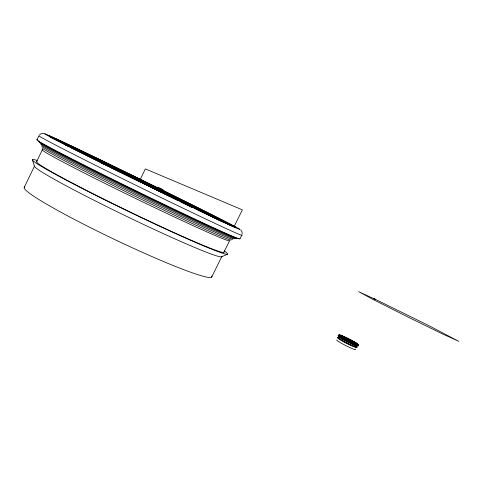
<?xml version="1.0" encoding="UTF-8"?>
<svg xmlns="http://www.w3.org/2000/svg" width="483" height="483" viewBox="0 0 483 483"><rect width="100%" height="100%" fill="white"/><g stroke="black" fill="none" stroke-linecap="round" stroke-linejoin="round"><path stroke-width="0.72" d="M347.838 340.926C349.819 339.646 345.568 337.557 345.997 340.032M242.158 234.074L241.989 231.749L240.763 229.932M36.992 139.786L38.906 135.814M24.289 187.283L34.516 166.049A104.026 5.198 25.8 0 0 126.661 216.384A104.026 5.198 25.8 0 0 221.866 256.346M36.66 161.6L42.377 149.73M140.1 179.718L145.353 168.917L242.339 209.839L234.104 226.624M211.675 277.139L221.733 256.66L227.656 254.245M223.84 252.368L229.461 240.914M239.912 238.946L241.79 235.124M346.051 340.014L346.655 338.8M346.553 340.249L347.156 339.042M346.848 340.412L347.452 339.205M346.897 340.461L347.5 339.253M348.098 341.016L348.696 339.803L349.221 340.068L348.774 341.409M348.617 341.282L349.221 340.068M349.674 341.886C349.71 339.706 352.457 341.233 350.501 342.344M39.528 134.842L41.453 133.562L44.225 133.568M352.729 342.749A6.484 0.471 26.9 0 0 352.451 341.886A6.484 0.471 26.9 0 0 344.464 337.858L343.099 337.442L351.6 342.133M349.426 340.201L350.278 340.672M355.512 344.101A9.527 0.694 26.9 0 0 352.898 342.525L353.755 342.852L351.105 341.131M346.601 338.825L344.427 337.889A6.484 0.471 26.9 0 0 343.981 338.335M352.892 342.562L353.254 342.785L352.01 342.308A6.104 0.441 26.9 0 0 350.344 340.654A6.104 0.441 26.9 0 0 343.045 337.514A6.104 0.441 26.9 0 0 351.715 342.199M32.458 159.951L34.462 166.412M164.353 191.588A5.452 5.416 38.7 0 0 162.071 189.149L159.016 187.645A3.351 3.327 39.4 0 0 156.407 187.452M358.102 345.273A11.423 0.833 26.9 0 1 348.46 341.596A11.423 0.833 26.9 0 1 338.311 335.347M338.686 335.419A11.423 0.833 26.9 0 1 338.933 335.492M358.181 345.484A11.236 0.821 26.9 0 1 347.132 340.956A11.236 0.821 26.9 0 1 338.818 335.546M358.054 345.562A11.061 0.809 26.9 0 1 347.114 341.016A11.061 0.809 26.9 0 1 338.728 335.643M339.797 336.228A9.66 0.706 26.9 0 1 340.563 336.428M340.841 336.518A9.66 0.706 26.9 0 1 345.037 338.305M345.562 338.553A9.66 0.706 26.9 0 1 346.094 338.806A6.665 0.483 26.9 0 0 345.43 338.456M346.643 339.072A9.66 0.706 26.9 0 1 347.192 339.344M347.748 339.615A9.66 0.706 26.9 0 1 348.865 340.177M349.42 340.467A9.66 0.706 26.9 0 1 349.97 340.75M350.507 341.034A9.66 0.706 26.9 0 1 351.044 341.318M352.071 341.873A9.66 0.706 26.9 0 1 352.56 342.145M353.037 342.411A9.66 0.706 26.9 0 1 355.947 344.186A10.034 0.725 26.9 0 1 354.83 343.751M356.182 344.349A9.66 0.706 26.9 0 1 356.539 344.627M339.772 336.023A9.775 0.712 26.9 0 1 348.394 339.742A9.775 0.712 26.9 0 1 356.846 344.633M352.819 342.296A6.665 0.483 26.9 0 1 353.81 343.359M353.254 343.171A6.665 0.483 26.9 0 1 352.771 342.984M352.21 342.755A6.665 0.483 26.9 0 1 351.908 342.622M350.9 342.175A6.665 0.483 26.9 0 1 350.543 342.006M349.795 341.656A6.665 0.483 26.9 0 1 349.414 341.469M349.028 341.276A6.665 0.483 26.9 0 1 348.635 341.083M347.851 340.69A6.665 0.483 26.9 0 1 347.458 340.491M347.072 340.286A6.665 0.483 26.9 0 1 346.691 340.086M346.317 339.887A6.665 0.483 26.9 0 1 345.955 339.694M344.313 338.77A6.665 0.483 26.9 0 1 344.035 338.607M343.528 338.299A6.665 0.483 26.9 0 1 343.111 338.022M342.93 337.901A6.665 0.483 26.9 0 1 342.725 337.388M343.226 337.539A6.665 0.483 26.9 0 1 343.92 337.804M344.186 337.913A6.665 0.483 26.9 0 1 345.097 338.305M346.492 338.945A6.665 0.483 26.9 0 1 347.241 339.308M347.621 339.495A6.665 0.483 26.9 0 1 349.161 340.274M349.541 340.467A6.665 0.483 26.9 0 1 349.921 340.666M350.29 340.865A6.665 0.483 26.9 0 1 352.56 342.133M344.886 338.8A6.364 0.459 26.9 0 1 343.968 337.611A6.364 0.459 26.9 0 1 351.932 341.535A6.364 0.459 26.9 0 1 352.91 342.749M352.668 342.652A6.364 0.459 26.9 0 1 351.847 342.308M351.539 342.175A6.364 0.459 26.9 0 1 346.166 339.513M345.828 339.326A6.364 0.459 26.9 0 1 345.188 338.969M352.463 342.64A6.484 0.471 26.9 0 1 351.89 342.399M351.576 342.26A6.484 0.471 26.9 0 1 346.1 339.549M345.756 339.362A6.484 0.471 26.9 0 1 345.103 338.994M344.796 338.818A6.484 0.471 26.9 0 1 344.234 338.492M345.894 339.32A6.237 0.453 26.9 0 1 345.321 338.166A6.237 0.453 26.9 0 1 353.979 342.894A6.237 0.453 26.9 0 1 346.226 339.501M349.571 340.376A6.587 0.477 26.9 0 1 353.785 343.232M352.759 342.864A6.587 0.477 26.9 0 0 353.628 343.178A6.828 0.501 26.9 0 0 353.284 342.894M352.21 342.634A6.587 0.477 26.9 0 1 351.908 342.501M350.561 341.898A6.587 0.477 26.9 0 0 351.262 342.218A9.956 0.718 26.9 0 1 350.676 342M350.199 341.723A6.587 0.477 26.9 0 1 349.444 341.366M349.064 341.173A6.587 0.477 26.9 0 1 348.678 340.986M348.285 340.793A6.587 0.477 26.9 0 1 347.512 340.394M347.132 340.195A6.587 0.477 26.9 0 1 346.027 339.609M345.339 339.229A6.587 0.477 26.9 0 1 345.013 339.048M344.705 338.873A6.587 0.477 26.9 0 1 344.131 338.535M343.872 338.378A6.587 0.477 26.9 0 1 343.22 337.961M343.045 337.846A6.587 0.477 26.9 0 1 342.984 337.369M343.147 337.424A6.587 0.477 26.9 0 1 347.295 339.229M347.675 339.416A6.587 0.477 26.9 0 1 349.197 340.183M343.473 337.901A10.397 0.749 26.9 0 0 357.891 344.512A10.397 0.749 26.9 0 0 344.524 336.983A10.397 0.749 26.9 0 0 343.473 337.901A6.828 0.501 26.9 0 0 343.196 337.81M341.294 336.844A10.034 0.725 26.9 0 1 342.296 336.289A10.034 0.725 26.9 0 1 354.045 342.145A10.034 0.725 26.9 0 1 356.273 344.307M354.395 343.57A10.034 0.725 26.9 0 1 353.936 343.371M353.453 343.159A10.034 0.725 26.9 0 1 352.946 342.93M352.421 342.695A10.034 0.725 26.9 0 1 347.808 340.449M347.217 340.147A10.034 0.725 26.9 0 1 346.057 339.543M345.496 339.241A10.034 0.725 26.9 0 1 343.395 338.088M342.924 337.816A10.034 0.725 26.9 0 1 341.656 337.068M352.505 342.628A10.143 0.731 26.9 0 1 339.519 335.353A10.143 0.731 26.9 0 1 352.632 341.227A10.143 0.731 26.9 0 1 354.039 343.316M353.55 343.099A10.143 0.731 26.9 0 1 353.037 342.87M354.963 344.168A9.865 0.718 26.9 0 1 354.564 344.005M348.829 341.348A9.865 0.718 26.9 0 1 348.243 341.058M342.417 337.913A9.865 0.718 26.9 0 1 342.006 337.671M340.153 336.47A9.865 0.718 26.9 0 1 339.809 336.198M339.567 335.92A9.865 0.718 26.9 0 1 347.615 339.138A9.865 0.718 26.9 0 1 357.106 344.608M357.052 344.639A9.956 0.718 26.9 0 1 356.158 344.379M355.5 344.137A9.956 0.718 26.9 0 1 354.727 343.83M354.293 343.648A9.956 0.718 26.9 0 1 353.84 343.449A6.949 0.507 26.9 0 1 354.13 343.661M353.357 343.244A9.956 0.718 26.9 0 1 352.856 343.015M352.336 342.779A9.956 0.718 26.9 0 1 351.799 342.532M350.103 341.723A9.956 0.718 26.9 0 1 349.523 341.439M348.937 341.149A9.956 0.718 26.9 0 1 347.76 340.557M347.174 340.255A9.956 0.718 26.9 0 1 346.595 339.954M345.466 339.356A9.956 0.718 26.9 0 1 344.916 339.06M342.912 337.943A9.956 0.718 26.9 0 1 341.662 337.2M341.3 336.977A9.956 0.718 26.9 0 1 340.672 336.573M340.406 336.391A9.956 0.718 26.9 0 1 346.848 338.498A9.956 0.718 26.9 0 1 357.342 344.627M352.807 342.417A6.726 0.489 26.9 0 1 353.804 343.485M353.007 343.214A6.726 0.489 26.9 0 1 352.753 343.111M349.758 341.771A6.726 0.489 26.9 0 1 349.372 341.584M347.79 340.799A6.726 0.489 26.9 0 1 347.398 340.593M343.437 338.384A6.726 0.489 26.9 0 1 343.214 338.239M342.676 337.877A6.726 0.489 26.9 0 1 342.272 337.46M343.129 337.623A6.726 0.489 26.9 0 1 343.83 337.889M344.101 337.997A6.726 0.489 26.9 0 1 345.019 338.396M345.701 338.704A6.726 0.489 26.9 0 1 346.057 338.867M346.426 339.042A6.726 0.489 26.9 0 1 346.8 339.217M347.561 339.591A6.726 0.489 26.9 0 1 347.953 339.784M348.34 339.978A6.726 0.489 26.9 0 1 348.732 340.177M349.505 340.575A6.726 0.489 26.9 0 1 349.879 340.775M350.253 340.968A6.726 0.489 26.9 0 1 350.616 341.167M351.316 341.547A6.726 0.489 26.9 0 1 351.642 341.735M351.956 341.916A6.726 0.489 26.9 0 1 352.542 342.254M356.261 347.084A10.541 0.797 26.9 0 1 347.651 343.872A10.541 0.797 26.9 0 1 337.877 337.919M355.222 349.167A10.541 0.827 26.9 0 1 346.601 345.985A10.541 0.827 26.9 0 1 336.844 339.996M356.671 346.679A10.982 0.827 26.9 0 1 346.939 343.002A10.982 0.827 26.9 0 1 338.426 337.418M356.714 346.885A10.541 0.791 26.9 0 1 346.643 342.815A10.541 0.791 26.9 0 1 338.36 337.508M357.197 345.611A10.541 0.779 26.9 0 1 347.845 341.946A10.541 0.779 26.9 0 1 338.782 336.325M357.45 345.617A10.638 0.779 26.9 0 1 347.603 341.65A10.638 0.779 26.9 0 1 338.77 336.138M357.686 345.629A10.759 0.791 26.9 0 1 347.042 341.209A10.759 0.791 26.9 0 1 338.885 335.981M357.867 345.58A10.904 0.797 26.9 0 1 347.084 341.101A10.904 0.797 26.9 0 1 338.818 335.806M358.102 344.729A11.423 0.827 26.9 0 1 349.324 341.529A11.423 0.827 26.9 0 1 338.378 334.96M339.742 335.311A11.423 0.827 26.9 0 1 340.104 335.437M340.932 335.763A11.423 0.827 26.9 0 1 341.39 335.951M342.942 336.621A11.423 0.827 26.9 0 1 343.51 336.874M344.095 337.14A11.423 0.827 26.9 0 1 344.699 337.424M345.949 338.015A11.423 0.827 26.9 0 1 346.595 338.329M347.247 338.643A11.423 0.827 26.9 0 1 347.899 338.969M349.867 339.972A11.423 0.827 26.9 0 1 350.519 340.304M351.787 340.974A11.423 0.827 26.9 0 1 352.403 341.306M353.58 341.952A11.423 0.827 26.9 0 1 354.142 342.266M355.186 342.864A11.423 0.827 26.9 0 1 355.669 343.147M356.122 343.419A11.423 0.827 26.9 0 1 356.539 343.679M357.589 344.361A11.423 0.827 26.9 0 1 357.867 344.554M340.66 336.814A9.37 0.688 26.9 0 1 340.926 336.905M341.547 337.14A9.37 0.688 26.9 0 1 342.278 337.43M344.017 338.191A9.37 0.688 26.9 0 1 344.5 338.408M353.2 342.876A9.37 0.688 26.9 0 1 354.383 343.57M354.727 343.787A9.37 0.688 26.9 0 1 355.331 344.174M340.871 336.717A9.527 0.694 26.9 0 1 341.505 336.953M341.861 337.092A9.527 0.694 26.9 0 1 342.658 337.424M343.087 337.611A9.527 0.694 26.9 0 1 343.54 337.81M344.017 338.022A9.527 0.694 26.9 0 1 344.506 338.245M348.237 340.044A9.527 0.694 26.9 0 1 348.786 340.328M349.33 340.606A9.527 0.694 26.9 0 1 349.873 340.889M351.95 342A9.527 0.694 26.9 0 1 352.433 342.266M342.381 337.889A6.828 0.501 26.9 0 1 342.193 337.72M344.258 338.239A6.828 0.501 26.9 0 1 344.566 338.372M351.938 342.091A6.828 0.501 26.9 0 1 352.246 342.266M352.801 342.598A6.828 0.501 26.9 0 1 353.049 342.749M353.84 343.274A6.828 0.501 26.9 0 1 354.28 343.673M353.695 343.455A9.014 0.664 26.9 0 1 354.051 343.667M353.852 343.413A9.201 0.676 26.9 0 1 354.214 343.63M354.86 344.035A9.201 0.676 26.9 0 1 355.144 344.222M353.302 343.075A6.949 0.507 26.9 0 1 353.514 343.214M353.755 343.522A7.094 0.519 26.9 0 1 353.924 343.642M59.331 141.712A102.71 1.117 26.1 0 1 129.686 174.411A102.71 1.117 26.1 0 1 233.446 226.684M232.226 226.165A102.71 1.117 26.1 0 1 216.312 218.829M215.66 218.521A102.71 1.117 26.1 0 1 197.927 210.069M197.269 209.755A102.71 1.117 26.1 0 1 195.929 209.109M192.494 207.461A102.71 1.117 26.1 0 1 180.781 201.809M177.702 200.318A102.71 1.117 26.1 0 1 168.15 195.681M167.498 195.367A102.71 1.117 26.1 0 1 162.904 193.128M161.576 192.488A102.71 1.117 26.1 0 1 148.1 185.907M147.478 185.605A102.71 1.117 26.1 0 1 143.137 183.48M140.656 182.26A102.71 1.117 26.1 0 1 121.631 172.908M120.967 172.582A102.71 1.117 26.1 0 1 107.969 166.158M107.341 165.844A102.71 1.117 26.1 0 1 104.835 164.606M103.597 163.991A102.71 1.117 26.1 0 1 70.506 147.43M67.825 146.071A102.71 1.117 26.1 0 1 66.551 145.419M65.936 145.105A102.71 1.117 26.1 0 1 63.575 143.898M63.013 143.614A102.71 1.117 26.1 0 1 59.898 142.008M51.343 137.812A101.339 1.165 26.1 0 1 51.669 137.884M53.498 138.615A101.339 1.165 26.1 0 1 142.425 181.149A101.339 1.165 26.1 0 1 231.206 225.652M65.465 144.9A100.108 1.244 26.1 0 1 67.922 146.047M68.562 146.349A100.108 1.244 26.1 0 1 222.452 221.866M100.398 162.529A99.069 1.346 26.1 0 1 104.467 164.486M105.759 165.108A99.069 1.346 26.1 0 1 107.576 165.983M110.021 167.166A99.069 1.346 26.1 0 1 114.356 169.261M114.978 169.563A99.069 1.346 26.1 0 1 139.919 181.699M140.565 182.013A99.069 1.346 26.1 0 1 170.396 196.69M171.006 196.992A99.069 1.346 26.1 0 1 175.244 199.093M175.842 199.388A99.069 1.346 26.1 0 1 178.559 200.741M180.57 201.743A99.069 1.346 26.1 0 1 185.176 204.037M185.822 204.357A99.069 1.346 26.1 0 1 189.016 205.951M189.65 206.265A99.069 1.346 26.1 0 1 192.137 207.515M224.178 250.894A108.458 4.794 25.8 0 1 128.279 211.379A108.458 4.794 25.8 0 1 37.058 160.428M211.711 276.01A103.942 8.066 25.5 0 1 115.147 239.743A103.942 8.066 25.5 0 1 24.844 186.951M234.478 238.505A107.727 2.542 26 0 1 134.129 192.518A107.727 2.542 26 0 1 41.327 144.194M232.721 238.988A106.296 2.663 26 0 1 136.816 195.331A106.296 2.663 26 0 1 41.677 145.951M231.055 239.737A105.071 2.813 26 0 1 136.164 196.768A105.071 2.813 26 0 1 42.178 147.816M229.534 240.733A104.093 2.989 25.9 0 1 132.288 196.859A104.093 2.989 25.9 0 1 42.788 149.706M238.107 238.397A111.102 2.391 26 0 1 134.739 190.731A111.102 2.391 26 0 1 38.99 141.102M236.29 238.306A109.345 2.451 26 0 1 137.788 193.097A109.345 2.451 26 0 1 39.829 142.527M239.894 238.765A112.956 2.367 26 0 1 134.829 190.242A112.956 2.367 26 0 1 37.487 139.853M241.754 234.98A112.974 1.787 26.1 0 1 136.979 185.816A112.974 1.787 26.1 0 1 39.383 135.91M223.955 252.09A104.044 4.595 25.8 0 1 125.918 209.96A104.044 4.595 25.8 0 1 37.113 161.479M373.661 298.476L375.291 299.357L358.652 291.647L372.278 299.062L409.493 317.796L442.82 334.079L458.85 341.366L429.333 325.898L373.661 298.476M343.413 337.852A10.541 0.755 26.9 0 0 358.03 344.56A10.541 0.755 26.9 0 0 344.476 336.923A10.541 0.755 26.9 0 0 343.413 337.852M343.202 337.78A10.982 0.791 26.9 0 0 358.422 344.759A10.982 0.791 26.9 0 0 344.294 336.802A10.982 0.791 26.9 0 0 343.202 337.78M343.516 337.973A10.264 0.737 26.9 0 0 357.746 344.5A10.264 0.737 26.9 0 0 344.554 337.068A10.264 0.737 26.9 0 0 343.516 337.973M92.99 158.46A104.153 1.105 26.1 0 0 236.03 227.541A104.153 1.105 26.1 0 0 98.653 159.106A104.153 1.105 26.1 0 0 92.99 158.46M91.154 157.627A108.572 1.153 26.1 0 0 239.852 229.425A108.572 1.153 26.1 0 0 96.183 157.863A108.572 1.153 26.1 0 0 91.154 157.627"/></g></svg>
